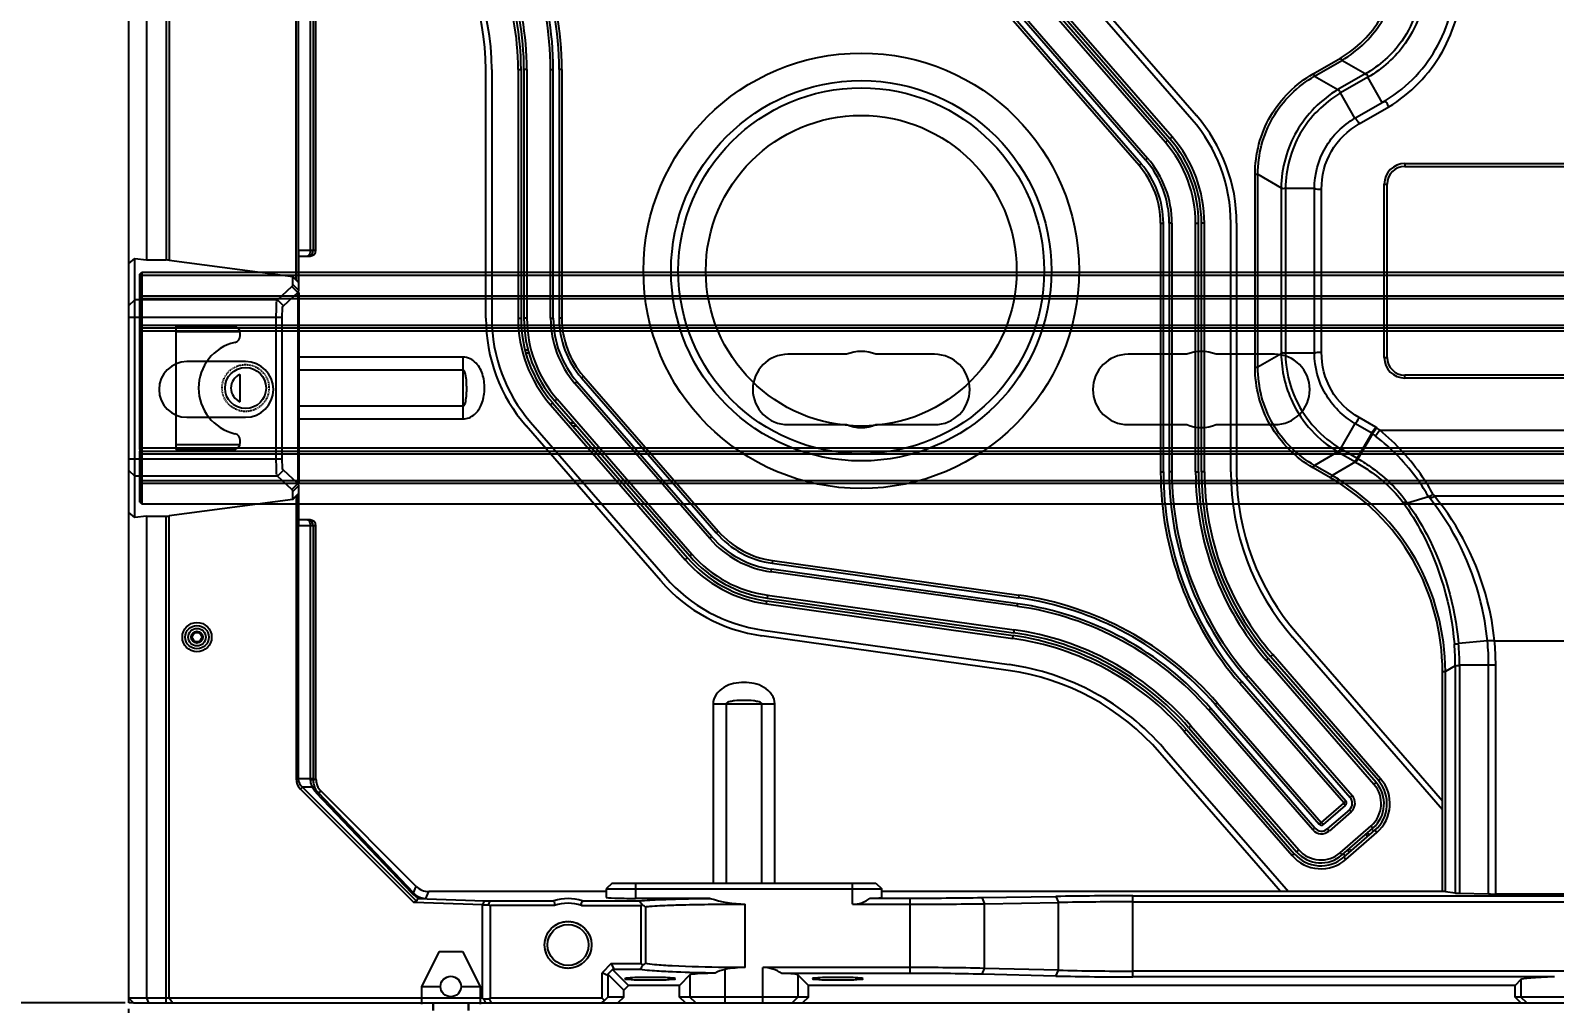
# Model space of a CAD drawing. Header units: millimetres. Extents: x -1070 to 42146, y 1440 to 12921.
# Drawn here: x 30659.2 to 30919.1, y 9828.4 to 9994.4 of the extents above; entities that cross this region are included whole.
import ezdxf

# ---------------------------------------------------------------- set-up
doc = ezdxf.new("R2010")
doc.units = ezdxf.units.MM
doc.linetypes.add('HIDDEN', pattern=[0.2, 0.1, -0.1])
for name, color, linetype in [('02___PRT_ALL_AXES', 7, 'Continuous'), ('30303M0020012R002实线CONTINUOUS', 7, 'Continuous'), ('DINGWEIZHU实线CONTINUOUS', 7, 'Continuous'), ('DW-PLUS-PCB实线CONTINUOUS', 7, 'Continuous'), ('DW-PLUS-XIANGTI实线CONTINUOUS', 7, 'Continuous'), ('DW-PLUS-XIANGTI隐藏线HIDDEN', 7, 'Continuous'), ('HOLDER-001实线CONTINUOUS', 7, 'Continuous'), ('MOUZU_COVER实线CONTINUOUS', 7, 'Continuous')]:
    doc.layers.add(name, color=color, linetype=linetype)
doc.styles.get("Standard").update_dxf_attribs({"font": 'arial.ttf'})
doc.dimstyles.new('ISO-25', dxfattribs={"dimtxt": 50, "dimasz": 2.5, "dimexe": 1.25, "dimexo": 0.625, "dimtad": 1, "dimtxsty": 'Standard', "dimcen": 2.5, "dimadec": 0, "dimazin": 0, "dimtfac": 1, "dimtmove": 0, "dimatfit": 3, "dimfxl": 1, "dimarcsym": 0})

# ---------------------------------------------------------------- blocks, each defined once
blk = doc.blocks.new('dfg435rdfds')
at = {"color": 7, "linetype": 'Continuous'}
for p, q in [((497.7, 0), (-497.7, 0)), ((497.7, -9), (497.7, 0)), ((498, -0.3), (497.7, 0)), ((498, -0.3), (498, -9)), ((498, -29.75), (498, -0.3)), ((498, -39.2), (498, -0.3)), ((498, -3.5), (-498, -3.5)), ((498, -4), (-498, -4)), ((498, -3.7), (497.7, -4)), ((498, -8.5), (-498, -8.5)), ((498, -9), (-498, -9)), ((-498, -9.5), (498, -9.5)), ((498, -8.7), (497.7, -9)), ((497.7, -29.93), (497.7, -9.07)), ((498, -9.25), (498, -39.2)), ((490, -14.75), (480, -14.75)), ((480, -24.25), (490, -24.25)), ((498, -29.5), (-498, -29.5)), ((498, -30), (-498, -30)), ((498, -30.5), (-498, -30.5)), ((497.7, -39.5), (497.7, -30)), ((498, -30.3), (497.7, -30)), ((498, -39.2), (498, -30)), ((498, -35), (-498, -35)), ((498, -35.5), (-498, -35.5)), ((498, -35.3), (497.7, -35)), ((498, -39), (-498, -39)), ((497.7, -39.5), (-497.7, -39.5)), ((498, -39.2), (497.7, -39.5))]:
    blk.add_line(p, q, dxfattribs=at)
for centre, radius, start, end in [((304.5, -19.5), 6, 90, 270), ((329.5, -19.5), 6, 270, 90), ((362.5, -19.5), 6, 90, 270), ((387.5, -19.5), 6, 270, 90), ((480, -19.5), 4.75, 90, 270), ((490, -19.5), 4.75, 270, 90)]:
    blk.add_arc(centre, radius, start, end, dxfattribs=at)
at = {"layer": '02___PRT_ALL_AXES', "color": 7, "linetype": 'Continuous'}
for p, q in [((314.5, -13.5), (304.5, -13.5)), ((329.5, -13.5), (319.5, -13.5)), ((372.5, -13.5), (362.5, -13.5)), ((387.5, -13.5), (377.5, -13.5)), ((304.5, -25.5), (314.5, -25.5)), ((319.5, -25.5), (329.5, -25.5)), ((362.5, -25.5), (372.5, -25.5)), ((377.5, -25.5), (387.5, -25.5))]:
    blk.add_line(p, q, dxfattribs=at)
for centre, start, end in [((317, -19.5), 67.3801, 112.6199), ((375, -19.5), 67.3801, 112.6199), ((317, -19.5), 247.3801, 292.6199), ((375, -19.5), 247.3801, 292.6199)]:
    blk.add_arc(centre, 6.5, start, end, dxfattribs=at)
blk = doc.blocks.new('HJRTY45UYJDFGD')
at = {"layer": '30303M0020012R002实线CONTINUOUS', "color": 251}
for radius in [2, 1.5, 1, 0.8]:
    blk.add_circle((-238.28, 62.4), radius, dxfattribs=at)
at = {"layer": 'DINGWEIZHU实线CONTINUOUS', "color": 251}
for p, q in [((-197, 1008.8), (-200, 1002.8)), ((-197, 1008.8), (-193, 1008.8)), ((-193, 1008.8), (-190, 1002.8)), ((-200, 1002.8), (-200, 999.8)), ((-200, 1002.8), (-196.75, 1002.8)), ((-193.25, 1002.8), (-190, 1002.8)), ((-190, 1002.8), (-190, 999.8))]:
    blk.add_line(p, q, dxfattribs=at)
blk.add_circle((-195, 1002.8), 1.75, dxfattribs=at)
at = {"layer": 'DW-PLUS-PCB实线CONTINUOUS', "color": 251}
for p, q in [((-249.9, 0), (-249.9, 0.8)), ((-249.1, 0), (-249.9, 0))]:
    blk.add_line(p, q, dxfattribs=at)
at = {"layer": 'DW-PLUS-XIANGTI实线CONTINUOUS', "color": 251}
for p, q in [((-249.9, 0.8), (-249.9, 999)), ((-221.37, 123.31), (-221.37, 876.49)), ((-221.03, 876.85), (-221.03, 122.95)), ((-243.52, 399.69), (-243.52, 126.74)), ((-243.03, 399.65), (-243.03, 126.71)), ((-246.9, 349.9), (-246.9, 126.74)), ((-218.96, 240.08), (-218.96, 128.4)), ((-218.47, 238.78), (-218.47, 128.4)), ((-218, 128.4), (-218, 208.26)), ((-68.6, 150.71), (-91.59, 177.16)), ((-90.84, 177.82), (-67.84, 151.37)), ((-72, 147.76), (-94.99, 174.21)), ((-72.37, 147.43), (-95.36, 173.88)), ((-47.94, 158.51), (-43.29, 161.19)), ((-43.29, 161.19), (-43.05, 160.78)), ((-189.02, 116.8), (-189.02, 159.22)), ((-188.02, 159.22), (-188.02, 116.8)), ((-183.52, 159.22), (-183.02, 159.22)), ((-183.52, 159.22), (-183.52, 116.8)), ((-183.02, 159.22), (-183.02, 116.8)), ((-47.7, 158.09), (-43.05, 160.78)), ((-39.08, 158.48), (-43.05, 160.78)), ((-47.94, 158.51), (-47.7, 158.09)), ((-47.7, 158.09), (-43.73, 155.8)), ((-39.08, 158.48), (-43.73, 155.8)), ((-38.63, 157.91), (-43.28, 155.23)), ((-36.15, 153.61), (-38.63, 157.91)), ((-40.8, 150.93), (-43.28, 155.23)), ((-40.8, 150.93), (-36.15, 153.61)), ((-40.06, 149.95), (-35.04, 152.85)), ((-72, 147.76), (-72.37, 147.43)), ((-32.3, 143.2), (32.3, 143.2)), ((-32.3, 143.2), (-32.3, 142.7)), ((-57.85, 141.36), (-57.36, 141.36)), ((-57.85, 108.44), (-57.85, 141.36)), ((-57.36, 141.36), (-53.39, 139.07)), ((-57.36, 108.44), (-57.36, 141.36)), ((-32.3, 142.7), (32.3, 142.7)), ((-53.39, 139.07), (-53.39, 110.73)), ((-47.71, 138.96), (-52.67, 138.96)), ((-52.67, 138.96), (-52.67, 110.84)), ((-47.71, 110.84), (-47.71, 138.96)), ((-46.49, 110.99), (-46.49, 138.81)), ((-35.8, 139.7), (-35.3, 139.7)), ((-35.8, 110.1), (-35.8, 139.7)), ((-35.3, 110.1), (-35.3, 139.7)), ((-66.48, 133), (-66.98, 133)), ((-66.98, 90.58), (-66.98, 133)), ((-66.48, 90.58), (-66.48, 133)), ((-61.98, 90.58), (-61.98, 133)), ((-60.98, 133), (-60.98, 90.58)), ((-220.9, 128.4), (-218.96, 128.4)), ((-220.9, 121.53), (-220.9, 128.4)), ((-220.9, 127.4), (-219, 127.4)), ((-218.96, 128.4), (-218.54, 128.4)), ((-218.54, 128.4), (-218.47, 128.4)), ((-218.47, 128.4), (-218, 128.4)), ((-249.9, 126.13), (-248.9, 127.01)), ((-248.9, 127.01), (-246.9, 126.74)), ((-248.9, 82.79), (-248.9, 127.01)), ((-246.9, 126.74), (-243.52, 126.74)), ((-243.03, 126.71), (-221.92, 123.94)), ((-224.54, 119.95), (-222.11, 122.19)), ((-222.11, 122.19), (-221.1, 121.18)), ((-221.37, 123.31), (-221.92, 123.94)), ((-221.92, 122.54), (-221.92, 123.94)), ((-221.92, 122.54), (-220.9, 121.53)), ((-221.03, 122.95), (-221.37, 123.31)), ((-220.9, 122.82), (-221.03, 122.95)), ((-249.9, 118.96), (-248.9, 119.95)), ((-224.54, 119.95), (-248.9, 119.95)), ((-224.54, 119.95), (-223.53, 118.94)), ((-223.53, 118.94), (-221.1, 121.18)), ((-221.1, 121.18), (-221.1, 88.62)), ((-220.9, 121.18), (-220.9, 88.62)), ((-249.9, 116.98), (-223.78, 116.98)), ((-224.78, 92.82), (-224.78, 116.98)), ((-223.78, 92.82), (-223.78, 116.98)), ((-232.1, 115.4), (-241.9, 115.4)), ((-241.9, 115.4), (-241.9, 94.4)), ((-241.9, 114.53), (-230.95, 114.53)), ((-183.52, 116.8), (-183.02, 116.8)), ((-230.9, 113.86), (-230.9, 114.2)), ((-192.9, 110.17), (-220.9, 110.17)), ((-192.9, 99.63), (-192.9, 110.17)), ((-182.35, 111.4), (-181.75, 111.4)), ((-182.22, 110.9), (-181.61, 110.9)), ((-53.39, 110.73), (-57.36, 108.44)), ((-47.71, 110.84), (-52.67, 110.84)), ((-35.8, 110.1), (-35.3, 110.1)), ((-230.9, 102.57), (-230.9, 107.23)), ((-192.9, 107.93), (-220.9, 107.93)), ((-57.85, 108.44), (-57.36, 108.44)), ((32.3, 107.1), (-32.3, 107.1)), ((-32.3, 106.6), (-32.3, 107.1)), ((32.3, 106.6), (-32.3, 106.6)), ((-220.9, 101.87), (-192.9, 101.87)), ((-178, 102.04), (-177.63, 102.37)), ((-178, 102.04), (-155.01, 75.59)), ((-177.63, 102.37), (-154.64, 75.92)), ((-220.9, 99.63), (-192.9, 99.63)), ((-181.4, 99.09), (-158.41, 72.64)), ((-173.95, 98.9), (-174.61, 98.9)), ((-40.8, 98.87), (-43.28, 94.57)), ((-37.94, 97.22), (-40.8, 98.87)), ((-37.26, 98.24), (-40.06, 99.85)), ((-159.16, 71.98), (-182.16, 98.43)), ((-173.51, 98.4), (-174.18, 98.4)), ((-37.94, 97.22), (-40.42, 92.92)), ((-37.81, 97.11), (-40.29, 92.84)), ((-37.08, 98.09), (-37.81, 97.11)), ((-36.54, 97.69), (-37.29, 96.7)), ((-36.54, 97.69), (36.54, 97.69)), ((-241.9, 95.27), (-230.95, 95.27)), ((-232.1, 94.4), (-241.9, 94.4)), ((-230.9, 95.6), (-230.9, 95.94)), ((-43.73, 94), (-47.7, 91.71)), ((-43.73, 94), (-40.74, 92.28)), ((-43.28, 94.57), (-40.42, 92.92)), ((-249.9, 92.82), (-223.78, 92.82)), ((-47.94, 91.29), (-47.7, 91.71)), ((-44.95, 89.56), (-47.94, 91.29)), ((-44.71, 89.98), (-47.7, 91.71)), ((-40.74, 92.28), (-44.71, 89.98)), ((-40.74, 92.28), (-40.63, 92.22)), ((-40.42, 92.92), (-40.29, 92.84)), ((-249.9, 90.84), (-248.9, 89.85)), ((-224.54, 89.85), (-248.9, 89.85)), ((-224.54, 89.85), (-223.53, 90.86)), ((-222.11, 87.61), (-224.54, 89.85)), ((-221.1, 88.62), (-223.53, 90.86)), ((-222.11, 87.61), (-221.1, 88.62)), ((-66.48, 90.58), (-66.98, 90.58)), ((-44.95, 89.56), (-44.71, 89.98)), ((-221.92, 85.86), (-243.03, 83.09)), ((-221.92, 87.26), (-220.9, 88.27)), ((-221.92, 85.86), (-221.92, 87.26)), ((-221.92, 85.86), (-221.37, 86.49)), ((-221.37, 86.49), (-221.03, 86.85)), ((-221.37, 86.49), (-221.37, 38.23)), ((-221.03, 86.85), (-220.9, 86.98)), ((-221.03, 86.85), (-221.03, 38.23)), ((-220.9, 81.4), (-220.9, 88.27)), ((-28.27, 86.36), (-31.87, 85.27)), ((27.26, 86.47), (-27.26, 86.47)), ((-248.9, 82.79), (-249.9, 83.67)), ((-246.9, 83.06), (-248.9, 82.79)), ((-246.9, 83.06), (-243.52, 83.06)), ((-246.9, 83.06), (-246.9, 0.8)), ((-243.52, 0), (-243.52, 83.06)), ((-243.03, 0.8), (-243.03, 83.09)), ((-219, 82.4), (-220.9, 82.4)), ((-218, 81.4), (-220.9, 81.4)), ((-218.96, 81.4), (-218.96, 38.09)), ((-218.47, 81.4), (-218.47, 38.05)), ((-218, 38.24), (-218, 81.4)), ((-155.01, 75.59), (-154.64, 75.92)), ((-141.16, 68.07), (-141.09, 68.57)), ((-141.16, 68.07), (-99.16, 62.17)), ((-141.09, 68.57), (-99.09, 62.66)), ((-99.92, 56.72), (-141.93, 62.63)), ((-141.79, 63.62), (-99.78, 57.71)), ((-99.16, 62.17), (-99.09, 62.66)), ((-50.67, 63.02), (-25.88, 34.5)), ((-25.88, 32.97), (-51.43, 62.37)), ((-18.21, 61.75), (-23.13, 61.29)), ((-17, 61.8), (17, 61.8)), ((-54.82, 59.42), (-55.2, 59.09)), ((-36.81, 37.93), (-55.2, 59.09)), ((-36.43, 38.25), (-54.82, 59.42)), ((-23.7, 57.5), (-25.39, 56.52)), ((-23.7, 57.5), (-23.7, 18.77)), ((-18.02, 57.6), (-22.98, 57.6)), ((-22.98, 57.6), (-22.98, 18.73)), ((-16.8, 57.6), (-18.02, 57.6)), ((-18.02, 18.6), (-18.02, 57.6)), ((-16.8, 18.58), (-16.8, 57.6)), ((-25.88, 56.52), (-25.39, 56.52)), ((-25.88, 19), (-25.88, 56.52)), ((-25.39, 18.99), (-25.39, 56.52)), ((-150.27, 51), (-139.73, 51)), ((-150.27, 51), (-150.27, 20.45)), ((-148.03, 51), (-148.03, 20.45)), ((-141.97, 20.45), (-141.97, 51)), ((-139.73, 20.45), (-139.73, 51)), ((-69.92, 46.29), (-69.54, 46.62)), ((-69.92, 46.29), (-51.52, 25.13)), ((-69.54, 46.62), (-51.15, 25.46)), ((-53.48, 19), (-74.07, 42.69)), ((-73.32, 43.34), (-52.16, 19)), ((-218.47, 38.23), (-221.37, 38.23)), ((-220.31, 36.82), (-220.65, 36.48)), ((-220.65, 36.48), (-201.31, 17.14)), ((-219.18, 36.82), (-220.31, 36.82)), ((-220.31, 36.82), (-200.87, 17.38)), ((-218.62, 36.82), (-219.18, 36.82)), ((-218.47, 38.05), (-218, 38.24)), ((-36.43, 38.25), (-36.81, 37.93)), ((-218, 35.91), (-201.7, 18.76)), ((-217.64, 35.91), (-217.12, 36.12)), ((-217.64, 35.91), (-201.34, 18.76)), ((-200.88, 19.88), (-217.12, 36.12)), ((-42.68, 24.87), (-37.4, 29.46)), ((-42.35, 24.49), (-37.07, 29.08)), ((-37.92, 29.67), (-37.59, 29.3)), ((-37.07, 29.08), (-37.4, 29.46)), ((-51.52, 25.13), (-51.15, 25.46)), ((-42.49, 25.03), (-42.82, 25.41)), ((-42.35, 24.49), (-42.68, 24.87)), ((-201.34, 18.76), (-200.88, 19.88)), ((-199.24, 17.84), (-198.76, 19)), ((-168.5, 19), (-198.76, 19)), ((-167.5, 20.45), (-168.5, 19.45)), ((-168.5, 19.45), (-121.5, 19.45)), ((-168.5, 19.45), (-168.5, 18.01)), ((-167.5, 20.45), (-122.5, 20.45)), ((-163.5, 20.45), (-163.5, 17.84)), ((-126.5, 16.84), (-126.5, 20.45)), ((-122.5, 20.45), (-121.5, 19.45)), ((-121.5, 18.01), (-121.5, 19.45)), ((-25.88, 19), (-121.5, 19)), ((-78.69, 18.27), (78.69, 18.27)), ((-78.69, 4.44), (-78.69, 18.27)), ((-25.39, 18.99), (-23.7, 18.77)), ((-22.98, 18.73), (-18.02, 18.6)), ((16.8, 18.58), (-16.8, 18.58)), ((-200.87, 17.38), (-201.31, 17.14)), ((-189.52, 16.73), (-201.31, 17.14)), ((-200.7, 17.83), (-200.87, 17.38)), ((-200.7, 17.83), (-200.2, 17.83)), ((-200.7, 17.83), (-189.24, 17.43)), ((-189.6, 0.8), (-189.6, 16.73)), ((-189.52, 16.73), (-189.24, 17.43)), ((-189.52, 16.73), (-188.55, 16.76)), ((-189.24, 17.43), (-188.29, 17.42)), ((-188.55, 16.76), (-188.29, 17.42)), ((-188.55, 16.76), (-188.23, 16.62)), ((-188.29, 17.42), (-177.42, 17.42)), ((-177.29, 16.62), (-188.23, 16.62)), ((-188.23, 0.8), (-188.23, 16.62)), ((-172.71, 16.62), (-162.58, 16.62)), ((-172.58, 17.42), (-162.79, 17.42)), ((-150.78, 17.84), (-163.5, 17.84)), ((-162.58, 16.62), (-162.35, 16.79)), ((-162.58, 16.62), (-162.58, 6.71)), ((-161.82, 16.42), (-161.82, 6.71)), ((-144.8, 6.04), (-144.8, 16.87)), ((-126.5, 16.84), (-116.65, 16.84)), ((-123.5, 17.87), (-116.65, 17.87)), ((-116.65, 5.04), (-116.65, 17.87)), ((-104.41, 17.97), (-91.8, 18.17)), ((-104.41, 17.97), (-103.97, 16.93)), ((-103.97, 16.93), (-91.37, 17.14)), ((-103.97, 5.9), (-103.97, 16.93)), ((-91.8, 18.17), (-91.37, 17.14)), ((-91.37, 5.59), (-91.37, 17.14)), ((-78.69, 17.24), (78.69, 17.24)), ((-167.64, 6.71), (-169.21, 5.14)), ((-167.26, 5.86), (-168.36, 4.76)), ((-167.64, 6.71), (-162.58, 6.71)), ((-167.64, 6.71), (-167.26, 5.86)), ((-167.41, 5.71), (-167.26, 5.86)), ((-162.72, 5.71), (-167.41, 5.71)), ((-164.7, 3), (-167.41, 5.71)), ((-162.58, 6.71), (-162.22, 6.44)), ((-148.22, 0), (-148.22, 5.72)), ((-116.65, 6.04), (-141.78, 6.04)), ((-141.78, 0), (-141.78, 6.04)), ((-104.39, 4.9), (-103.97, 5.9)), ((-91.37, 5.59), (-103.97, 5.9)), ((-91.79, 4.59), (-91.37, 5.59)), ((-2.52, 5.44), (-78.69, 5.44)), ((-168.36, 4.76), (-169.21, 5.14)), ((-169.21, 0.8), (-169.21, 5.14)), ((-168.36, 4.76), (-168.21, 4.91)), ((-165.5, 2.2), (-168.21, 4.91)), ((-168.21, 4.91), (-168.21, 1)), ((-164.7, 3), (-165.5, 2.2)), ((-165.29, 4.15), (-165.3, 4.14)), ((-156, 3), (-164.7, 3)), ((-156.7, 4.14), (-156.71, 4.15)), ((-154.21, 4.79), (-156, 3)), ((-156, 1), (-156, 3)), ((-154.21, 4.79), (-154.21, 1)), ((-116.65, 5.04), (-138.55, 5.04)), ((-134, 3), (-135.79, 4.79)), ((-135.79, 4.79), (-135.79, 1)), ((-13.5, 3), (-134, 3)), ((-134, 1), (-134, 3)), ((-133.29, 4.15), (-133.3, 4.14)), ((-124.7, 4.14), (-124.71, 4.15)), ((-91.79, 4.59), (-104.39, 4.9)), ((-6.77, 4.44), (-78.69, 4.44)), ((-12.51, 3.99), (-13.5, 3)), ((-13.5, 1), (-13.5, 3)), ((-12.51, 3.99), (-12.51, 1)), ((-189.6, 0.8), (-249.9, 0.8)), ((-249.9, 0.8), (-249.1, 0)), ((-249.1, 0), (249.1, 0)), ((-246.9, 0.8), (-246.57, 0)), ((-242.46, 0), (-243.03, 0.8)), ((-189.4, 0.72), (-189.6, 0.8)), ((-189.4, 0.72), (-188.43, 0.72)), ((-189.4, 0.72), (-189.1, 0)), ((-188.23, 0.8), (-188.43, 0.72)), ((-188.43, 0.72), (-188.14, 0)), ((-169.21, 0.8), (-188.23, 0.8)), ((-169.22, 0), (-168.81, 0.43)), ((-168.81, 0.43), (-169.21, 0.8)), ((-168.81, 0.43), (-168.21, 1)), ((-165.5, 1), (-168.21, 1)), ((-165.5, 1), (-166.5, 0)), ((-165.5, 1), (-165.5, 2.2)), ((-134, 1), (-156, 1)), ((-155, 0), (-156, 1)), ((-153.21, 0), (-154.21, 1)), ((-136.79, 0), (-135.79, 1)), ((-134, 1), (-135, 0)), ((13.5, 1), (-13.5, 1)), ((-12.5, 0), (-13.5, 1)), ((-11.51, 0), (-12.51, 1))]:
    blk.add_line(p, q, dxfattribs=at)
for points in [[(-37.81, 97.11), (-37.88, 97.17), (-37.94, 97.21)], [(-37.08, 98.09), (-37.17, 98.17), (-37.26, 98.24)], [(-28.03, 86.09), (-28.14, 86.22), (-28.26, 86.36)], [(-27.26, 86.47), (-27.37, 86.62), (-27.48, 86.76)]]:
    blk.add_lwpolyline(points, dxfattribs=at)
for centre, radius in [((-230, 104.9), 3.5), ((-238.28, 62.4), 2.5), ((-175, 9.9), 4), ((-175, 9.9), 3.5)]:
    blk.add_circle(centre, radius, dxfattribs=at)
for centre, radius, start, end in [((-231.02, 159.22), 47.5, 0, 41), ((-231.02, 159.22), 48, 0, 41), ((-231.02, 159.22), 43, 0, 41), ((-231.02, 159.22), 42, 0, 41), ((-88.98, 133), 28, 0, 41), ((-88.98, 133), 27, 0, 41), ((-88.98, 133), 22, 0, 41), ((-88.98, 133), 22.5, 0, 41), ((-32.3, 139.7), 3.5, 90, 180), ((-32.3, 139.7), 3, 90, 180), ((-232.1, 114.2), 1.2, 0, 90), ((-161.02, 116.8), 28, 180, 221), ((-161.02, 116.8), 27, 180, 221), ((-161.02, 116.8), 22.5, 180, 221), ((-161.02, 116.8), 22, 180, 221), ((-230, 104.9), 8, 103.1947, 256.8053), ((-232.1, 113.86), 1.2, 283.1947, 0), ((-32.3, 110.1), 3.5, 180, 270), ((-32.3, 110.1), 3, 180, 270), ((-230, 104.9), 2.5, 111.1002, 248.8998), ((-232.1, 95.94), 1.2, 0, 76.8053), ((-232.1, 95.6), 1.2, 270, 0), ((-18.98, 90.58), 48, 180, 221), ((-18.98, 90.58), 47.5, 180, 221), ((-18.98, 90.58), 43, 180, 221), ((-18.98, 90.58), 42, 180, 221), ((-138.03, 90.35), 22.5, 221, 262), ((-138.03, 90.35), 22, 221, 262), ((-138.03, 90.35), 28, 221, 262), ((-138.03, 90.35), 27, 221, 262), ((-105.77, 15.13), 48, 41, 82), ((-105.77, 15.13), 47.5, 41, 82), ((-62.8, 57.77), 39.11, 359.614, 5.1045), ((-62.75, 57.81), 39.77, 359.7033, 5.0269), ((-62.89, 57.63), 44.88, 359.9663, 5.2693), ((-63.06, 57.53), 46.26, 0.0968, 5.3014), ((-105.77, 15.13), 43, 41, 82), ((-105.77, 15.13), 42, 41, 82), ((-216.22, 38.2), 2.76, 205.6836, 209.9919), ((-215.52, 38.25), 3.41, 204.7779, 213.5897), ((-215.24, 38.04), 3.23, 179.8596, 193.6841), ((-215.18, 38.06), 3.28, 193.7065, 197.2261), ((-215.12, 38.07), 3.35, 197.2236, 200.793), ((-215.13, 38.07), 3.34, 200.7859, 204.4525), ((-41.34, 33.99), 6, 311, 41), ((-41.34, 33.99), 6.5, 311, 41), ((-215.55, 38.23), 3.37, 213.6194, 223.5291), ((-46.62, 29.4), 6.5, 221, 311), ((-46.62, 29.4), 6, 221, 311), ((-79.11, -774.4), 792.67, 89.96953, 90.91758), ((-200.2, 85.1), 67.26, 270.0028, 270.8191), ((-175, 9.9), 7.9, 72.1946, 107.8054), ((-175, 9.9), 7.1, 71.2132, 108.827), ((-108.78, 54.79), 65.68, 214.6814, 215.3507), ((-142.75, 44.14), 33.65, 234.3745, 235.4678), ((-116.54, 794.35), 776.47, 269.99193, 270.89518), ((-116.54, 849.82), 832.98, 269.99221, 270.86428), ((-79.09, -723.43), 740.67, 89.96848, 90.94924), ((-106.82, -31.87), 67.36, 145.338, 146.0903), ((-143.58, -20.31), 32.61, 124.0268, 124.8808), ((-116.25, -522.37), 528.41, 88.6691, 90.0439), ((-78.8, 523.87), 518.44, 268.6115, 270.0128), ((-116.26, -488.74), 493.78, 88.6233, 90.0454), ((-78.81, 558.01), 553.57, 268.6563, 270.0124)]:
    blk.add_arc(centre, radius, start, end, dxfattribs=at)
for centre, major_axis, ratio, start_param, end_param in [((-219, 128.4), (1, 0), 0.999391, -1.570796, 0), ((-243.52, 126.65), (0.7, 0), 0.131652, 0.785398, 1.570796), ((-243.52, 83.15), (0.7, 0), 0.131652, -1.570796, -0.785398), ((-219, 81.4), (1, 0), 0.999391, 0, 1.570796), ((-215, 38.24), (2.77, 1.15), 0.999286, 2.749146, 3.534039), ((-198.76, 22), (1.15, 2.77), 0.999286, -3.534039, -2.749146), ((-25.88, 18.98), (0.5, 0), 0.034921, 0.261799, 1.570796), ((-21.76, 18.78), (2, 0), 0.034921, -2.879793, -2.225295), ((-16.8, 18.65), (2, 0), 0.034921, -2.225295, -1.570796), ((-163.5, 18.01), (5, 0), 0.034921, -3.141593, -1.570796), ((-126.5, 22.01), (0, 5.18), 0.965689, -3.141593, -2.498295), ((-126.5, 18.01), (5, 0), 0.034921, -0.927498, 0), ((-141.78, -0.28), (0, 6.32), 0.948965, -0.569713, 0), ((-141.78, 4.78), (6, 0), 0.052408, 0.05236, 1.001084), ((-2.52, 3.96), (10, 0), 0.052408, 2.009664, 3.089233)]:
    blk.add_ellipse(centre, major_axis=major_axis, ratio=ratio, start_param=start_param, end_param=end_param, dxfattribs=at)
for points, knots in [([(-43.29, 161.19), (-40.48, 162.82), (-35.6, 167.62), (-33.88, 174.25), (-33.88, 177.51)], [0, 0, 0, 0, 0.499999, 1, 1, 1, 1]), ([(-43.05, 160.78), (-40.17, 162.45), (-35.17, 167.38), (-33.4, 174.17), (-33.39, 177.51)], [0, 0, 0, 0, 0.499999, 1, 1, 1, 1]), ([(-36.15, 153.61), (-32.43, 155.75), (-26, 162.08), (-23.74, 170.82), (-23.74, 175.11)], [0, 0, 0, 0, 0.500053, 1, 1, 1, 1]), ([(-35.04, 152.85), (-31.34, 155.12), (-24.94, 161.61), (-22.6, 170.42), (-22.52, 174.76)], [0, 0, 0, 0, 0.500052, 1, 1, 1, 1]), ([(-57.85, 141.36), (-57.84, 144.78), (-56.04, 151.75), (-50.9, 156.8), (-47.94, 158.51)], [0, 0, 0, 0, 0.499997, 1, 1, 1, 1]), ([(-57.36, 141.36), (-57.37, 144.7), (-55.61, 151.5), (-50.59, 156.43), (-47.7, 158.09)], [0, 0, 0, 0, 0.499997, 1, 1, 1, 1]), ([(-38.62, 157.92), (-38.62, 158.07), (-38.59, 158.3), (-38.86, 158.49), (-38.98, 158.36), (-39.04, 158.3)], [0, 0, 0, 0, 0.536225, 0.70837, 1, 1, 1, 1]), ([(-43.29, 155.22), (-43.37, 155.34), (-43.37, 155.53), (-43.56, 155.78), (-43.67, 155.67), (-43.72, 155.62)], [0, 0, 0, 0, 0.567152, 0.736128, 1, 1, 1, 1]), ([(-36.15, 153.61), (-36.01, 153.68), (-35.76, 153.83), (-35.36, 153.59), (-35.29, 153.19), (-35.11, 152.97), (-35.04, 152.85)], [0, 0, 0, 0, 0.27437, 0.481846, 0.743484, 1, 1, 1, 1]), ([(-47.71, 138.96), (-47.7, 141.35), (-46.43, 146.21), (-42.86, 149.73), (-40.8, 150.93)], [0, 0, 0, 0, 0.500136, 1, 1, 1, 1]), ([(-46.49, 138.81), (-46.53, 141.04), (-45.39, 145.6), (-42.01, 148.87), (-40.06, 149.95)], [0, 0, 0, 0, 0.500145, 1, 1, 1, 1]), ([(-52.67, 138.98), (-52.82, 138.98), (-52.98, 138.88), (-53.29, 138.92), (-53.25, 139.08), (-53.23, 139.15)], [0, 0, 0, 0, 0.565742, 0.734273, 1, 1, 1, 1]), ([(-219.36, 127.42), (-219.37, 127.41), (-219.4, 127.4), (-219.43, 127.4), (-219.45, 127.4)], [0, 0, 0, 0, 0.512546, 1, 1, 1, 1]), ([(-218.96, 128.4), (-218.96, 128.28), (-218.99, 127.94), (-219.13, 127.52), (-219.36, 127.42)], [0, 0, 0, 0, 0.32168, 1, 1, 1, 1]), ([(-222.11, 122.19), (-222.08, 122.21), (-222.03, 122.27), (-221.98, 122.33), (-221.97, 122.36)], [0, 0, 0, 0, 0.532347, 1, 1, 1, 1]), ([(-221.97, 122.36), (-221.95, 122.39), (-221.93, 122.45), (-221.92, 122.51), (-221.92, 122.54)], [0, 0, 0, 0, 0.516055, 1, 1, 1, 1]), ([(-224.78, 116.98), (-224.78, 117.64), (-224.67, 118.58), (-224.74, 119.68), (-224.54, 119.95)], [0, 0, 0, 0, 0.662481, 1, 1, 1, 1]), ([(-221.1, 121.18), (-221.04, 121.23), (-220.95, 121.33), (-220.9, 121.47), (-220.9, 121.53)], [0, 0, 0, 0, 0.557286, 1, 1, 1, 1]), ([(-223.78, 116.98), (-223.78, 117.41), (-223.7, 118.03), (-223.69, 118.79), (-223.53, 118.94)], [0, 0, 0, 0, 0.65929, 1, 1, 1, 1]), ([(-189.76, 102.12), (-189.44, 102.88), (-189.12, 104.54), (-189.38, 107.02), (-190.46, 109.32), (-192.09, 110.18), (-192.9, 110.17)], [0, 0, 0, 0, 0.251536, 0.503215, 0.753687, 1, 1, 1, 1]), ([(-52.67, 110.82), (-52.82, 110.82), (-52.98, 110.92), (-53.29, 110.88), (-53.25, 110.72), (-53.23, 110.65)], [0, 0, 0, 0, 0.565792, 0.734523, 1, 1, 1, 1]), ([(-40.8, 98.87), (-42.86, 100.07), (-46.43, 103.6), (-47.7, 108.45), (-47.71, 110.84)], [0, 0, 0, 0, 0.499979, 1, 1, 1, 1]), ([(-40.06, 99.85), (-42.01, 100.93), (-45.39, 104.2), (-46.53, 108.76), (-46.49, 110.99)], [0, 0, 0, 0, 0.499976, 1, 1, 1, 1]), ([(-192.38, 103.21), (-192.28, 104.02), (-192.26, 105.23), (-192.37, 106.69), (-192.52, 107.41), (-192.7, 107.93), (-192.9, 107.93)], [0, 0, 0, 0, 0.504006, 0.754933, 0.876132, 1, 1, 1, 1]), ([(-47.94, 91.29), (-50.9, 93), (-56.04, 98.05), (-57.84, 105.02), (-57.85, 108.44)], [0, 0, 0, 0, 0.499999, 1, 1, 1, 1]), ([(-47.7, 91.71), (-50.59, 93.37), (-55.61, 98.3), (-57.37, 105.1), (-57.36, 108.44)], [0, 0, 0, 0, 0.499998, 1, 1, 1, 1]), ([(-192.9, 101.87), (-192.78, 101.87), (-192.44, 102.37), (-192.42, 102.84), (-192.38, 103.21)], [0, 0, 0, 0, 0.241227, 1, 1, 1, 1]), ([(-192.9, 99.63), (-192.21, 99.63), (-190.79, 100.24), (-190.03, 101.47), (-189.76, 102.12)], [0, 0, 0, 0, 0.497156, 1, 1, 1, 1]), ([(-28.27, 86.36), (-28.81, 87.32), (-31.28, 91.2), (-34.54, 94.56), (-37.29, 96.7)], [0, 0, 0, 0, 0.241254, 1, 1, 1, 1]), ([(-27.48, 86.76), (-28.03, 87.77), (-30.5, 91.83), (-33.76, 95.4), (-36.54, 97.69)], [0, 0, 0, 0, 0.241654, 1, 1, 1, 1]), ([(-43.29, 94.58), (-43.37, 94.46), (-43.37, 94.27), (-43.56, 94.02), (-43.67, 94.13), (-43.72, 94.18)], [0, 0, 0, 0, 0.567496, 0.736399, 1, 1, 1, 1]), ([(-224.54, 89.85), (-224.74, 90.12), (-224.67, 91.22), (-224.78, 92.16), (-224.78, 92.82)], [0, 0, 0, 0, 0.337519, 1, 1, 1, 1]), ([(-223.53, 90.86), (-223.69, 91.01), (-223.7, 91.77), (-223.78, 92.39), (-223.78, 92.82)], [0, 0, 0, 0, 0.34071, 1, 1, 1, 1]), ([(-40.74, 92.28), (-40.74, 92.31), (-40.68, 92.56), (-40.51, 92.75), (-40.41, 92.93)], [0, 0, 0, 0, 0.129848, 1, 1, 1, 1]), ([(-40.63, 92.22), (-40.62, 92.24), (-40.51, 92.47), (-40.39, 92.68), (-40.28, 92.86)], [0, 0, 0, 0, 0.123197, 1, 1, 1, 1]), ([(-40.63, 92.22), (-39.85, 91.77), (-36.88, 89.92), (-34.2, 87.52), (-32.63, 85.43)], [0, 0, 0, 0, 0.25517, 1, 1, 1, 1]), ([(-40.29, 92.84), (-39.46, 92.35), (-36.29, 90.28), (-33.48, 87.59), (-31.87, 85.27)], [0, 0, 0, 0, 0.25633, 1, 1, 1, 1]), ([(-220.9, 88.27), (-220.9, 88.33), (-220.95, 88.47), (-221.04, 88.57), (-221.1, 88.62)], [0, 0, 0, 0, 0.442714, 1, 1, 1, 1]), ([(-25.88, 56.52), (-25.88, 63.11), (-29.36, 76.54), (-39.25, 86.27), (-44.95, 89.56)], [0, 0, 0, 0, 0.5, 1, 1, 1, 1]), ([(-25.39, 56.52), (-25.4, 63.19), (-28.93, 76.79), (-38.94, 86.64), (-44.71, 89.98)], [0, 0, 0, 0, 0.5, 1, 1, 1, 1]), ([(-221.97, 87.44), (-221.98, 87.47), (-222.03, 87.53), (-222.08, 87.59), (-222.11, 87.61)], [0, 0, 0, 0, 0.467653, 1, 1, 1, 1]), ([(-221.92, 87.26), (-221.92, 87.29), (-221.93, 87.35), (-221.95, 87.41), (-221.97, 87.44)], [0, 0, 0, 0, 0.483945, 1, 1, 1, 1]), ([(-18.21, 61.75), (-18.44, 64.01), (-19.95, 72.71), (-23.94, 80.98), (-28.03, 86.09)], [0, 0, 0, 0, 0.258061, 1, 1, 1, 1]), ([(-17, 61.8), (-17.24, 64.1), (-18.83, 72.95), (-23.01, 81.34), (-27.26, 86.47)], [0, 0, 0, 0, 0.258019, 1, 1, 1, 1]), ([(-32.63, 85.43), (-31.42, 83.75), (-26.87, 76.39), (-24.43, 67.78), (-23.85, 61.24)], [0, 0, 0, 0, 0.240205, 1, 1, 1, 1]), ([(-31.87, 85.27), (-30.66, 83.6), (-26.15, 76.3), (-23.71, 67.77), (-23.13, 61.29)], [0, 0, 0, 0, 0.241019, 1, 1, 1, 1]), ([(-219.26, 82.38), (-219.29, 82.39), (-219.35, 82.4), (-219.42, 82.4), (-219.45, 82.4)], [0, 0, 0, 0, 0.504705, 1, 1, 1, 1]), ([(-219.45, 82.4), (-219.4, 82.4), (-219.1, 82.3), (-219.03, 81.93), (-218.99, 81.69)], [0, 0, 0, 0, 0.167082, 1, 1, 1, 1]), ([(-218.99, 81.69), (-218.98, 81.64), (-218.97, 81.55), (-218.96, 81.45), (-218.96, 81.4)], [0, 0, 0, 0, 0.497914, 1, 1, 1, 1]), ([(-23.85, 61.24), (-23.82, 61.25), (-23.57, 61.26), (-23.33, 61.28), (-23.11, 61.3)], [0, 0, 0, 0, 0.126477, 1, 1, 1, 1]), ([(-17, 61.8), (-17.29, 61.79), (-17.64, 61.77), (-17.99, 61.76), (-18.05, 61.76)], [0, 0, 0, 0, 0.822763, 1, 1, 1, 1]), ([(-23.7, 57.5), (-23.67, 57.51), (-23.43, 57.58), (-23.18, 57.59), (-22.96, 57.6)], [0, 0, 0, 0, 0.126131, 1, 1, 1, 1]), ([(-139.73, 51), (-139.72, 52.13), (-141.48, 54.31), (-145, 54.85), (-148.52, 54.31), (-150.27, 52.13), (-150.27, 51)], [0, 0, 0, 0, 0.245731, 0.500049, 0.75432, 1, 1, 1, 1]), ([(-141.97, 51), (-141.97, 51.26), (-142.71, 51.43), (-143.63, 51.59), (-145, 51.63), (-146.37, 51.59), (-147.3, 51.43), (-148.03, 51.26), (-148.03, 51)], [0, 0, 0, 0, 0.124538, 0.245761, 0.499359, 0.753429, 0.876335, 1, 1, 1, 1]), ([(-218.47, 38.05), (-218.48, 38.08), (-218.66, 38.06), (-218.77, 38.08), (-218.87, 38.08)], [0, 0, 0, 0, 0.270126, 1, 1, 1, 1]), ([(-218.17, 36.69), (-218.2, 36.75), (-218.36, 36.84), (-218.53, 36.84), (-218.62, 36.82)], [0, 0, 0, 0, 0.446851, 1, 1, 1, 1]), ([(-217.64, 35.91), (-217.68, 35.94), (-217.82, 35.97), (-217.94, 35.94), (-218, 35.91)], [0, 0, 0, 0, 0.436763, 1, 1, 1, 1]), ([(-201.34, 18.76), (-201.38, 18.79), (-201.51, 18.82), (-201.63, 18.79), (-201.7, 18.76)], [0, 0, 0, 0, 0.436763, 1, 1, 1, 1]), ([(-201.34, 18.76), (-201.22, 18.63), (-200.65, 18.11), (-199.84, 17.84), (-199.24, 17.84)], [0, 0, 0, 0, 0.223945, 1, 1, 1, 1]), ([(-172.71, 16.62), (-172.7, 16.75), (-172.81, 17.01), (-172.62, 17.27), (-172.5, 17.33)], [0, 0, 0, 0, 0.479649, 1, 1, 1, 1]), ([(-162.79, 17.42), (-162.52, 17.45), (-161.04, 17.57), (-159.56, 17.63), (-158.34, 17.67)], [0, 0, 0, 0, 0.180065, 1, 1, 1, 1]), ([(-161.82, 16.42), (-161.57, 16.45), (-160.18, 16.57), (-158.77, 16.63), (-157.63, 16.67)], [0, 0, 0, 0, 0.180861, 1, 1, 1, 1]), ([(-158.34, 17.67), (-157.78, 17.69), (-155.26, 17.77), (-152.74, 17.81), (-150.78, 17.84)], [0, 0, 0, 0, 0.220551, 1, 1, 1, 1]), ([(-157.63, 16.67), (-156.72, 16.71), (-152.44, 16.83), (-148.16, 16.87), (-144.8, 16.87)], [0, 0, 0, 0, 0.213432, 1, 1, 1, 1]), ([(-157.93, 5.32), (-158.44, 5.34), (-160.04, 5.44), (-161.64, 5.55), (-162.72, 5.71)], [0, 0, 0, 0, 0.316043, 1, 1, 1, 1]), ([(-157.24, 6.32), (-157.73, 6.34), (-159.26, 6.44), (-160.79, 6.55), (-161.82, 6.71)], [0, 0, 0, 0, 0.317586, 1, 1, 1, 1]), ([(-149.91, 5.08), (-150.65, 5.09), (-153.32, 5.14), (-156, 5.22), (-157.93, 5.32)], [0, 0, 0, 0, 0.27454, 1, 1, 1, 1]), ([(-144.8, 6.04), (-145.94, 6.04), (-150.09, 6.06), (-154.24, 6.16), (-157.24, 6.32)], [0, 0, 0, 0, 0.274354, 1, 1, 1, 1]), ([(-165.3, 4.14), (-165.3, 4.03), (-164.64, 4.1), (-163.96, 3.92), (-162.54, 3.94), (-161, 3.9), (-159.46, 3.94), (-158.04, 3.92), (-157.36, 4.1), (-156.7, 4.02), (-156.7, 4.14)], [0, 0, 0, 0, 0.039237, 0.147495, 0.30925, 0.499943, 0.690704, 0.852395, 0.960686, 1, 1, 1, 1]), ([(-156.71, 4.15), (-156.8, 4.24), (-157.31, 4.21), (-158.16, 4.34), (-159.49, 4.34), (-161, 4.37), (-162.51, 4.34), (-163.84, 4.34), (-164.69, 4.21), (-165.2, 4.24), (-165.29, 4.15)], [0, 0, 0, 0, 0.046092, 0.156086, 0.314975, 0.500154, 0.685365, 0.844104, 0.953965, 1, 1, 1, 1]), ([(-149.91, 5.08), (-150.47, 5.07), (-151.47, 5.04), (-152.8, 5.01), (-153.63, 4.88), (-154.12, 4.88), (-154.21, 4.79)], [0, 0, 0, 0, 0.386287, 0.699276, 0.90995, 1, 1, 1, 1]), ([(-133.3, 4.14), (-133.3, 4.03), (-132.64, 4.1), (-131.96, 3.92), (-130.54, 3.94), (-129, 3.9), (-127.46, 3.94), (-126.04, 3.92), (-125.36, 4.1), (-124.7, 4.02), (-124.7, 4.14)], [0, 0, 0, 0, 0.039237, 0.147495, 0.30925, 0.499943, 0.690704, 0.852395, 0.960686, 1, 1, 1, 1]), ([(-124.71, 4.15), (-124.8, 4.24), (-125.31, 4.21), (-126.16, 4.34), (-127.49, 4.34), (-129, 4.37), (-130.51, 4.34), (-131.84, 4.34), (-132.69, 4.21), (-133.2, 4.24), (-133.29, 4.15)], [0, 0, 0, 0, 0.046092, 0.156086, 0.314975, 0.500154, 0.685365, 0.844104, 0.953965, 1, 1, 1, 1])]:
    blk.add_open_spline(points, degree=3, knots=knots, dxfattribs=at)
for points in [[(-29.42, 175.21), (-29.37, 171.33), (-30.59, 167.26), (-32.83, 164.09)], [(-28.7, 175.11), (-28.66, 171.12), (-29.94, 166.93), (-32.24, 163.67)], [(-32.83, 164.09), (-34.44, 161.8), (-36.64, 159.85), (-39.08, 158.48)], [(-32.24, 163.67), (-33.9, 161.32), (-36.13, 159.32), (-38.63, 157.91)], [(-43.73, 155.79), (-46.59, 154.09), (-49.08, 151.57), (-50.74, 148.69)], [(-43.28, 155.23), (-46.07, 153.58), (-48.5, 151.13), (-50.12, 148.33)], [(-40.8, 150.93), (-40.46, 150.77), (-40.31, 150.36), (-40.12, 150.04)], [(-50.74, 148.69), (-52.41, 145.81), (-53.34, 142.39), (-53.39, 139.06)], [(-50.12, 148.33), (-51.73, 145.53), (-52.64, 142.2), (-52.67, 138.96)], [(-47.71, 138.97), (-47.4, 138.75), (-46.97, 138.82), (-46.6, 138.81)], [(-219.45, 127.4), (-218.98, 127.4), (-218.46, 127.93), (-218.47, 128.4)], [(-53.39, 110.74), (-53.35, 107.92), (-52.69, 105.05), (-51.48, 102.5)], [(-52.67, 110.84), (-52.64, 108.09), (-52, 105.3), (-50.83, 102.82)], [(-47.71, 110.83), (-47.41, 111.05), (-46.97, 110.98), (-46.6, 110.99)], [(-51.48, 102.5), (-49.83, 99.04), (-47.02, 95.97), (-43.73, 94.01)], [(-50.83, 102.82), (-49.23, 99.46), (-46.49, 96.47), (-43.28, 94.57)], [(-40.8, 98.87), (-40.46, 99.03), (-40.31, 99.44), (-40.12, 99.76)], [(-37.94, 97.22), (-37.75, 97.55), (-37.51, 97.84), (-37.32, 98.17)], [(-37.29, 96.7), (-37.46, 96.84), (-37.64, 96.98), (-37.81, 97.11)], [(-36.54, 97.69), (-36.72, 97.82), (-36.9, 97.96), (-37.08, 98.09)], [(-28.26, 86.36), (-27.99, 86.44), (-27.76, 86.63), (-27.51, 86.75)], [(-27.26, 86.47), (-27.48, 86.33), (-27.71, 86.12), (-27.96, 86.16)], [(-31.88, 85.27), (-32.05, 85.39), (-32.6, 85.3), (-32.47, 85.47)], [(-218.47, 81.4), (-218.47, 81.82), (-218.85, 82.29), (-219.26, 82.38)], [(-221.37, 38.23), (-221.37, 37.6), (-221.09, 36.92), (-220.65, 36.48)], [(-221.03, 38.23), (-221.03, 37.7), (-220.72, 37.15), (-220.31, 36.82)], [(-218.96, 38.09), (-218.97, 37.71), (-218.87, 37.34), (-218.71, 37)], [(-218.17, 36.69), (-218.04, 36.4), (-217.86, 36.13), (-217.64, 35.91)], [(-201.7, 18.76), (-201.29, 18.33), (-200.76, 18), (-200.2, 17.83)], [(-177.42, 17.42), (-177.28, 17.19), (-177.35, 16.88), (-177.27, 16.62)], [(-150.78, 17.84), (-148.85, 17.23), (-146.82, 16.87), (-144.8, 16.87)], [(-148.22, 5.72), (-148.81, 5.61), (-149.39, 5.38), (-149.91, 5.08)], [(-144.8, 6.04), (-145.94, 6.04), (-147.09, 5.93), (-148.22, 5.72)]]:
    blk.add_open_spline(points, degree=3, dxfattribs=at)
at = {"layer": 'DW-PLUS-XIANGTI隐藏线HIDDEN', "color": 251, "linetype": 'HIDDEN'}
for centre in [(-230, 104.9), (-175, 9.9)]:
    blk.add_circle(centre, 4, dxfattribs=at)
at = {"layer": 'HOLDER-001实线CONTINUOUS', "color": 251}
for p, q in [((-198, 0), (-198, -1.3)), ((-198, -1.3), (-198, 0)), ((-192, 0), (-192, -1.3)), ((-192, -1.3), (-192, 0))]:
    blk.add_line(p, q, dxfattribs=at)
at = {"layer": 'MOUZU_COVER实线CONTINUOUS', "color": 251}
for p, q in [((-73.13, 146.77), (-96.12, 173.22)), ((-72.75, 147.1), (-95.74, 173.55)), ((-77.62, 142.87), (-100.62, 169.31)), ((-77.28, 143.17), (-100.27, 169.62)), ((-99.51, 170.27), (-76.52, 143.82)), ((-99.17, 170.57), (-76.18, 144.12)), ((-182.02, 159.22), (-182.52, 159.22)), ((-182.52, 159.22), (-182.52, 116.8)), ((-182.02, 159.22), (-182.02, 116.8)), ((-177.98, 159.22), (-177.52, 159.22)), ((-177.98, 116.8), (-177.98, 159.22)), ((-177.52, 116.8), (-177.52, 159.22)), ((-176.07, 159.22), (-176.52, 159.22)), ((-176.52, 159.22), (-176.52, 116.8)), ((-176.07, 159.22), (-176.07, 116.8)), ((-73.13, 146.77), (-72.75, 147.1)), ((-77.62, 142.87), (-77.28, 143.17)), ((-76.18, 144.12), (-76.52, 143.82)), ((-73.93, 133), (-73.48, 133)), ((-73.93, 90.58), (-73.93, 133)), ((-73.48, 90.58), (-73.48, 133)), ((-72.02, 133), (-72.48, 133)), ((-72.48, 133), (-72.48, 90.58)), ((-72.02, 133), (-72.02, 90.58)), ((-67.98, 133), (-67.48, 133)), ((-67.98, 90.58), (-67.98, 133)), ((-67.48, 90.58), (-67.48, 133)), ((-182.02, 116.8), (-182.52, 116.8)), ((-177.98, 116.8), (-177.52, 116.8)), ((-176.07, 116.8), (-176.52, 116.8)), ((-172.38, 106.93), (-172.72, 106.63)), ((-172.72, 106.63), (-149.73, 80.18)), ((-172.38, 106.93), (-149.38, 80.49)), ((-173.82, 105.68), (-173.48, 105.98)), ((-150.83, 79.23), (-173.82, 105.68)), ((-150.49, 79.53), (-173.48, 105.98)), ((-176.87, 103.03), (-177.25, 102.7)), ((-177.25, 102.7), (-154.26, 76.25)), ((-176.87, 103.03), (-153.88, 76.58)), ((-73.93, 90.58), (-73.48, 90.58)), ((-72.02, 90.58), (-72.48, 90.58)), ((-67.98, 90.58), (-67.48, 90.58)), ((-150.83, 79.23), (-150.49, 79.53)), ((-149.38, 80.49), (-149.73, 80.18)), ((-153.88, 76.58), (-154.26, 76.25)), ((-140.13, 75.46), (-140.19, 75)), ((-140.13, 75.46), (-98.12, 69.55)), ((-140.39, 73.56), (-140.33, 74.01)), ((-98.39, 67.66), (-140.39, 73.56)), ((-98.32, 68.11), (-140.33, 74.01)), ((-140.19, 75), (-98.18, 69.1)), ((-140.96, 69.56), (-141.02, 69.06)), ((-141.02, 69.06), (-99.02, 63.16)), ((-140.96, 69.56), (-98.95, 63.65)), ((-98.39, 67.66), (-98.32, 68.11)), ((-98.12, 69.55), (-98.18, 69.1)), ((-98.95, 63.65), (-99.02, 63.16)), ((-55.96, 58.43), (-55.58, 58.76)), ((-37.56, 37.27), (-55.96, 58.43)), ((-37.18, 37.6), (-55.58, 58.76)), ((-60.45, 54.52), (-60.11, 54.82)), ((-42.37, 34.42), (-60.11, 54.82)), ((-59.01, 55.78), (-59.35, 55.48)), ((-59.35, 55.48), (-41.61, 35.07)), ((-59.01, 55.78), (-41.27, 35.37)), ((-42.71, 34.12), (-60.45, 54.52)), ((-65.74, 49.93), (-65.39, 50.23)), ((-48, 29.52), (-65.74, 49.93)), ((-47.65, 29.82), (-65.39, 50.23)), ((-64.29, 51.19), (-64.64, 50.89)), ((-64.64, 50.89), (-46.9, 30.48)), ((-64.29, 51.19), (-46.55, 30.78)), ((-68.79, 47.28), (-69.16, 46.95)), ((-69.16, 46.95), (-50.77, 25.79)), ((-68.79, 47.28), (-50.39, 26.12)), ((-37.56, 37.27), (-37.18, 37.6)), ((-46.49, 30.78), (-42.72, 34.06)), ((-42.72, 34.06), (-42.42, 33.71)), ((-42.71, 34.12), (-42.37, 34.42)), ((-41.27, 35.37), (-41.61, 35.07)), ((-46.19, 30.43), (-42.42, 33.71)), ((-41.76, 32.96), (-45.54, 29.68)), ((-41.46, 32.61), (-45.23, 29.33)), ((-41.46, 32.61), (-41.76, 32.96)), ((-48, 29.52), (-47.65, 29.82)), ((-46.55, 30.78), (-46.9, 30.48)), ((-46.49, 30.78), (-46.19, 30.43)), ((-45.23, 29.33), (-45.54, 29.68)), ((-43.34, 25.62), (-38.05, 30.22)), ((-43.01, 25.25), (-37.73, 29.84)), ((-38.94, 28.78), (-38.61, 28.41)), ((-38.67, 29.02), (-38.34, 28.64)), ((-38.05, 30.22), (-37.73, 29.84)), ((-50.39, 26.12), (-50.77, 25.79)), ((-41.74, 25.69), (-42.07, 26.07)), ((-41.47, 25.92), (-41.8, 26.3)), ((-43.34, 25.62), (-43.01, 25.25))]:
    blk.add_line(p, q, dxfattribs=at)
for radius in [37.14, 32.44, 31.2, 26.5]:
    blk.add_circle((-125, 124.9), radius, dxfattribs=at)
for centre, radius, start, end in [((-231.02, 159.22), 54.5, 0, 41), ((-231.02, 159.22), 54.96, 0, 41), ((-231.02, 159.22), 53.04, 0, 41), ((-231.02, 159.22), 53.5, 0, 41), ((-231.02, 159.22), 48.5, 0, 41), ((-231.02, 159.22), 49, 0, 41), ((-88.98, 133), 21, 0, 41), ((-88.98, 133), 21.5, 0, 41), ((-88.98, 133), 15.5, 0, 41), ((-88.98, 133), 16.5, 0, 41), ((-88.98, 133), 16.96, 0, 41), ((-88.98, 133), 15.04, 0, 41), ((-161.02, 116.8), 21.5, 180, 221), ((-161.02, 116.8), 21, 180, 221), ((-161.02, 116.8), 16.96, 180, 221), ((-161.02, 116.8), 16.5, 180, 221), ((-161.02, 116.8), 15.5, 180, 221), ((-161.02, 116.8), 15.04, 180, 221), ((-18.98, 90.58), 54.96, 180, 221), ((-18.98, 90.58), 54.5, 180, 221), ((-18.98, 90.58), 53.5, 180, 221), ((-18.98, 90.58), 53.04, 180, 221), ((-18.98, 90.58), 49, 180, 221), ((-18.98, 90.58), 48.5, 180, 221), ((-138.03, 90.35), 16.96, 221, 262), ((-138.03, 90.35), 16.5, 221, 262), ((-138.03, 90.35), 15.5, 221, 262), ((-138.03, 90.35), 15.04, 221, 262), ((-138.03, 90.35), 21.5, 221, 262), ((-138.03, 90.35), 21, 221, 262), ((-105.77, 15.13), 53.04, 41, 82), ((-105.77, 15.13), 53.5, 41, 82), ((-105.77, 15.13), 54.5, 41, 82), ((-105.77, 15.13), 54.96, 41, 82), ((-105.77, 15.13), 48.5, 41, 82), ((-105.77, 15.13), 49, 41, 82), ((-41.34, 33.99), 5, 311, 41), ((-41.34, 33.99), 5.5, 311, 41), ((-42.75, 34.09), 0.0417, 311, 41), ((-42.75, 34.09), 0.5, 311, 41), ((-42.75, 34.09), 1.5, 311, 41), ((-42.75, 34.09), 1.96, 311, 41), ((-46.52, 30.81), 1.96, 221, 311), ((-46.52, 30.81), 1.5, 221, 311), ((-46.52, 30.81), 0.5, 221, 311), ((-46.52, 30.81), 0.0417, 221, 311), ((-46.62, 29.4), 5, 221, 311), ((-46.62, 29.4), 5.5, 221, 311)]:
    blk.add_arc(centre, radius, start, end, dxfattribs=at)
blk = doc.blocks.new('*U380')
blk.add_blockref('HJRTY45UYJDFGD', (-1500, -503.15))
at = {"rotation": 180}
blk.add_blockref('dfg435rdfds', (-1250, -418), dxfattribs=at)
blk = doc.blocks.new('*U381')
at = {"color": 0, "linetype": 'ByBlock', "lineweight": -2, "transparency": 16777216}
for p in [(0, 3000), (0, 2000)]:
    blk.add_blockref('*U380', p, dxfattribs=at)
blk = doc.blocks.new('*D385')
at = {"color": 0, "lineweight": -2, "transparency": 16777216}
for p, q in [((30675.34, 10828.35), (30146.29, 10828.35)), ((30147.54, 10825.85), (30147.54, 4830.8)), ((30675.34, 4828.3), (30146.29, 4828.3))]:
    blk.add_line(p, q, dxfattribs=at)
at = {"color": 0, "transparency": 16777216}
for points in [[(30147.12, 10825.85), (30147.96, 10825.85), (30147.54, 10828.35)], [(30147.12, 4830.8), (30147.96, 4830.8), (30147.54, 4828.3)]]:
    blk.add_solid(points, dxfattribs=at)
at = {"layer": 'Defpoints', "color": 0, "transparency": 16777216}
for p in [(30675.96, 10828.35), (30147.54, 4828.3), (30675.96, 4828.3)]:
    blk.add_point(p, dxfattribs=at)
at = {"color": 0, "lineweight": -3, "transparency": 16777216, "insert": (30114.55, 7828.32), "char_height": 50, "attachment_point": 5, "rotation": 90}
blk.add_mtext('6000,05 [19\'-8 1/4"]', dxfattribs=at)
blk = doc.blocks.new('*D388')
at = {"color": 0, "lineweight": -2, "transparency": 16777216}
for p, q in [((30675.34, 10828.35), (30471.33, 10828.35)), ((30472.58, 10825.85), (30472.58, 9831.05)), ((30675.34, 9828.55), (30471.33, 9828.55))]:
    blk.add_line(p, q, dxfattribs=at)
at = {"color": 0, "transparency": 16777216}
for points in [[(30472.16, 10825.85), (30472.99, 10825.85), (30472.58, 10828.35)], [(30472.16, 9831.05), (30472.99, 9831.05), (30472.58, 9828.55)]]:
    blk.add_solid(points, dxfattribs=at)
at = {"layer": 'Defpoints', "color": 0, "transparency": 16777216}
for p in [(30675.96, 10828.35), (30472.58, 9828.55), (30675.96, 9828.55)]:
    blk.add_point(p, dxfattribs=at)
at = {"color": 0, "lineweight": -3, "transparency": 16777216, "insert": (30439.58, 10328.45), "char_height": 50, "attachment_point": 5, "rotation": 90}
blk.add_mtext('999,8 [3\'-3 3/8"]', dxfattribs=at)

msp = doc.modelspace()

# ---------------------------------------------------------------- block references
at = {"lineweight": -3}
msp.add_blockref('*U381', (32425.863, 7331.698), dxfattribs=at)

# ---------------------------------------------------------------- dimensions: what is measured, and where the dimension line sits
for base, p2, picture, middle in [((30147.54, 4828.298), (30675.963, 4828.298), '*D385', (30114.548, 7828.323)), ((30472.575, 9828.548), (30675.963, 9828.548), '*D388', (30439.583, 10328.448))]:
    dim = msp.add_linear_dim(base=base, p1=(30675.963, 10828.348), p2=p2, angle=90, dimstyle='ISO-25', dxfattribs=at)
    dim.commit()
    dim.dimension.update_dxf_attribs({"geometry": picture, "text_midpoint": middle})

doc.saveas('drawing.dxf')
